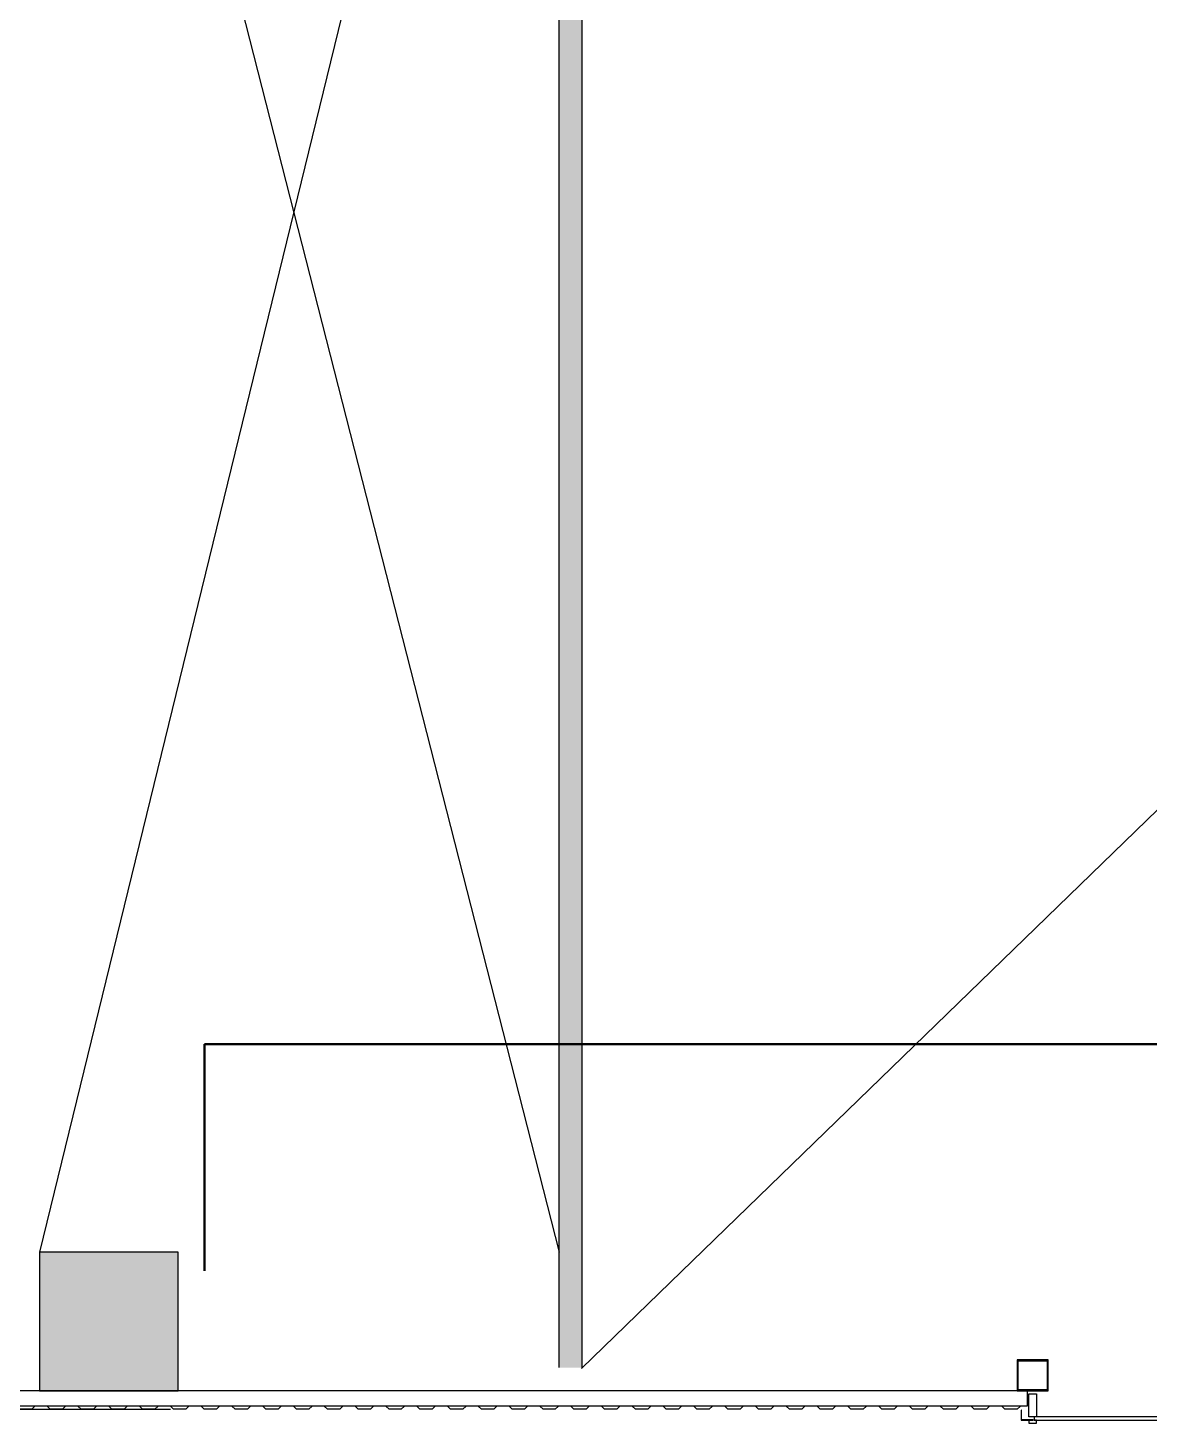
# Model space of a CAD drawing. Header units: centimetres. Extents: x 26200 to 113000, y -600 to 9300.
# Drawn here: x 80188 to 80916, y 1498 to 2403 of the extents above; entities that cross this region are included whole.
import ezdxf

# ---------------------------------------------------------------- set-up
doc = ezdxf.new("R2010")
doc.units = ezdxf.units.CM
for name, color, linetype in [('A-ELEV-03', 8, 'Continuous'), ('A-ELEV-04', 8, 'Continuous'), ('A-GLAZ-FRME', 8, 'Continuous'), ('A-GLAZ-FULL', 8, 'Continuous'), ('A-WALL', 8, 'Continuous'), ('A-WALL-HTCH', 8, 'Continuous'), ('A-WALL-SNWPNL', 8, 'Continuous'), ('A-WALL-STEL', 8, 'Continuous'), ('S-CONC', 5, 'Continuous'), ('S-HTCH', 8, 'Continuous'), ('S-STEL', 3, 'Continuous')]:
    doc.layers.add(name, color=color, linetype=linetype)
doc.layers.add('GEB-BEZUG', color=8, linetype='Continuous', lineweight=50, true_color=0xffff00)

# ---------------------------------------------------------------- blocks, each defined once
blk = doc.blocks.new('*U73')
at = {"layer": 'A-WALL-SNWPNL'}
blk.add_lwpolyline([(50, 1), (42, 1), (40, -1), (32, -1), (30, 1), (22, 1), (20, -1), (12, -1), (10, 1), (2, 1), (0, -1), (-8, -1), (-10, 1), (-18, 1), (-20, -1), (-28, -1), (-30, 1), (-38, 1), (-40, -1), (-48, -1), (-50, 1)], dxfattribs=at)
blk = doc.blocks.new('*U76')
at = {"layer": 'A-WALL-STEL', "color": 0, "linetype": 'ByBlock', "lineweight": -2, "transparency": 16777216}
for p in [(1700, 0), (1800, 0), (1900, 0), (2000, 0), (2100, 0), (2200, 0), (2300, 0)]:
    blk.add_blockref('*U73', p, dxfattribs=at)

msp = doc.modelspace()

# ---------------------------------------------------------------- hatches: boundary and pattern name
at = {"layer": 'A-WALL-HTCH'}
h = msp.add_hatch(dxfattribs=at)
h.set_pattern_fill('DASH', color=256)
h.set_pattern_definition([(0, (74805.6698, 54361.057), (3.175, 3.175), [3.175, -3.175])])
h.paths.add_polyline_path([(80638.36, 2988.62), (80533.36, 2988.62), (80533.36, 1533.62), (80548.36, 1533.62), (80548.36, 2973.62), (80638.36, 2973.62)])
at = {"layer": 'S-HTCH'}
h = msp.add_hatch(dxfattribs=at)
h.set_pattern_fill('ANSI33', color=256)
h.set_pattern_definition([(45, (74805.67, 5721.585), (-4.490128, 4.490128), []), (45, (74810.16, 5721.585), (-4.490128, 4.490128), [3.175, -1.5875])])
h.paths.add_polyline_path([(90995.86, 1518.62), (91085.86, 1518.62), (91085.86, 1608.62), (90995.86, 1608.62)])
h.paths.add_polyline_path([(90995.86, 7218.62), (91085.86, 7218.62), (91085.86, 7308.62), (90995.86, 7308.62)])
h.paths.add_polyline_path([(89195.86, 1518.62), (89285.86, 1518.62), (89285.86, 1608.62), (89195.86, 1608.62)])
h.paths.add_polyline_path([(85595.86, 1518.62), (85685.86, 1518.62), (85685.86, 1608.62), (85595.86, 1608.62)])
h.paths.add_polyline_path([(89195.86, 7218.62), (89285.86, 7218.62), (89285.86, 7308.62), (89195.86, 7308.62)])
h.paths.add_polyline_path([(85595.86, 7218.62), (85685.86, 7218.62), (85685.86, 7308.62), (85595.86, 7308.62)])
h.paths.add_polyline_path([(90995.86, 3418.62), (91085.86, 3418.62), (91085.86, 3508.62), (90995.86, 3508.62)])
h.paths.add_polyline_path([(90995.86, 5318.62), (91085.86, 5318.62), (91085.86, 5408.62), (90995.86, 5408.62)])
h.paths.add_polyline_path([(89195.86, 3418.62), (89285.86, 3418.62), (89285.86, 3508.62), (89195.86, 3508.62)])
h.paths.add_polyline_path([(85595.86, 3418.62), (85685.86, 3418.62), (85685.86, 3508.62), (85595.86, 3508.62)])
h.paths.add_polyline_path([(89195.86, 5318.62), (89285.86, 5318.62), (89285.86, 5408.62), (89195.86, 5408.62)])
h.paths.add_polyline_path([(85595.86, 5318.62), (85685.86, 5318.62), (85685.86, 5408.62), (85595.86, 5408.62)])
h.paths.add_polyline_path([(96395.86, 3418.62), (96485.86, 3418.62), (96485.86, 3508.62), (96395.86, 3508.62)])
h.paths.add_polyline_path([(96395.86, 5318.62), (96485.86, 5318.62), (96485.86, 5408.62), (96395.86, 5408.62)])
h.paths.add_polyline_path([(94595.86, 3418.62), (94685.86, 3418.62), (94685.86, 3508.62), (94595.86, 3508.62)])
h.paths.add_polyline_path([(94595.86, 5318.62), (94685.86, 5318.62), (94685.86, 5408.62), (94595.86, 5408.62)])
h.paths.add_polyline_path([(92795.86, 3418.62), (92885.86, 3418.62), (92885.86, 3508.62), (92795.86, 3508.62)])
h.paths.add_polyline_path([(92795.86, 5318.62), (92885.86, 5318.62), (92885.86, 5408.62), (92795.86, 5408.62)])
h.paths.add_polyline_path([(89095.86, 3418.62), (89185.86, 3418.62), (89185.86, 3508.62), (89095.86, 3508.62)])
h.paths.add_polyline_path([(89095.86, 5318.62), (89185.86, 5318.62), (89185.86, 5408.62), (89095.86, 5408.62)])
h.paths.add_polyline_path([(87395.86, 3418.62), (87485.86, 3418.62), (87485.86, 3508.62), (87395.86, 3508.62)])
h.paths.add_polyline_path([(87395.86, 5318.62), (87485.86, 5318.62), (87485.86, 5408.62), (87395.86, 5408.62)])
h.paths.add_polyline_path([(83795.86, 3418.62), (83885.86, 3418.62), (83885.86, 3508.62), (83795.86, 3508.62)])
h.paths.add_polyline_path([(83795.86, 5318.62), (83885.86, 5318.62), (83885.86, 5408.62), (83795.86, 5408.62)])
h.paths.add_polyline_path([(81995.86, 3418.62), (82085.86, 3418.62), (82085.86, 3508.62), (81995.86, 3508.62)])
h.paths.add_polyline_path([(81995.86, 5318.62), (82085.86, 5318.62), (82085.86, 5408.62), (81995.86, 5408.62)])
h.paths.add_polyline_path([(80195.86, 3418.62), (80285.86, 3418.62), (80285.86, 3508.62), (80195.86, 3508.62)])
h.paths.add_polyline_path([(80195.86, 5318.62), (80285.86, 5318.62), (80285.86, 5408.62), (80195.86, 5408.62)])
h.paths.add_polyline_path([(98195.86, 5318.62), (98285.86, 5318.62), (98285.86, 5408.62), (98195.86, 5408.62)])
h.paths.add_polyline_path([(98195.86, 3418.62), (98285.86, 3418.62), (98285.86, 3508.62), (98195.86, 3508.62)])
h.paths.add_polyline_path([(98195.86, 1518.62), (98285.86, 1518.62), (98285.86, 1608.62), (98195.86, 1608.62)])
h.paths.add_polyline_path([(96395.86, 1518.62), (96485.86, 1518.62), (96485.86, 1608.62), (96395.86, 1608.62)])
h.paths.add_polyline_path([(94595.86, 1518.62), (94685.86, 1518.62), (94685.86, 1608.62), (94595.86, 1608.62)])
h.paths.add_polyline_path([(92795.86, 1518.62), (92885.86, 1518.62), (92885.86, 1608.62), (92795.86, 1608.62)])
h.paths.add_polyline_path([(89095.86, 1518.62), (89185.86, 1518.62), (89185.86, 1608.62), (89095.86, 1608.62)])
h.paths.add_polyline_path([(87395.86, 1518.62), (87485.86, 1518.62), (87485.86, 1608.62), (87395.86, 1608.62)])
h.paths.add_polyline_path([(83795.86, 1518.62), (83885.86, 1518.62), (83885.86, 1608.62), (83795.86, 1608.62)])
h.paths.add_polyline_path([(81995.86, 1518.62), (82085.86, 1518.62), (82085.86, 1608.62), (81995.86, 1608.62)])
h.paths.add_polyline_path([(80195.86, 1518.62), (80285.86, 1518.62), (80285.86, 1608.62), (80195.86, 1608.62)])
h.paths.add_polyline_path([(98195.86, 7218.62), (98285.86, 7218.62), (98285.86, 7308.62), (98195.86, 7308.62)])
h.paths.add_polyline_path([(96395.86, 7218.62), (96485.86, 7218.62), (96485.86, 7308.62), (96395.86, 7308.62)])
h.paths.add_polyline_path([(94595.86, 7218.62), (94685.86, 7218.62), (94685.86, 7308.62), (94595.86, 7308.62)])
h.paths.add_polyline_path([(92795.86, 7218.62), (92885.86, 7218.62), (92885.86, 7308.62), (92795.86, 7308.62)])
h.paths.add_polyline_path([(89095.86, 7218.62), (89185.86, 7218.62), (89185.86, 7308.62), (89095.86, 7308.62)])
h.paths.add_polyline_path([(87395.86, 7218.62), (87485.86, 7218.62), (87485.86, 7308.62), (87395.86, 7308.62)])
h.paths.add_polyline_path([(83795.86, 7218.62), (83885.86, 7218.62), (83885.86, 7308.62), (83795.86, 7308.62)])
h.paths.add_polyline_path([(81995.86, 7218.62), (82085.86, 7218.62), (82085.86, 7308.62), (81995.86, 7308.62)])
h.paths.add_polyline_path([(80195.86, 7218.62), (80285.86, 7218.62), (80285.86, 7308.62), (80195.86, 7308.62)])

# ---------------------------------------------------------------- linework, layer by layer
at = {"layer": 'A-ELEV-03'}
for p, q in [((80837.36, 1508.59), (78400.86, 1508.59)), ((80085.86, 1506.62), (80280.86, 1506.62))]:
    msp.add_line(p, q, dxfattribs=at)
at = {"layer": 'A-ELEV-03', "elevation": 0}
msp.add_lwpolyline([(80837.36, 1518.59), (80837.36, 1508.59)], dxfattribs=at)
at = {"layer": 'A-ELEV-04'}
msp.add_line((80547.86, 1533.12), (82033.36, 2973.62), dxfattribs=at)
for points in [[(80180.86, 2988.62), (80533.36, 1608.62)], [(80533.36, 2988.62), (80195.86, 1608.62)]]:
    msp.add_lwpolyline(points, dxfattribs=at)
at = {"layer": 'A-GLAZ-FRME', "elevation": 0}
for points in [[(80843.36, 1501.59), (80838.36, 1501.59), (80838.36, 1516.59), (80843.36, 1516.59)], [(80838.36, 1497.59), (80843.36, 1497.59), (80843.36, 1499.59), (80838.36, 1499.59)]]:
    msp.add_lwpolyline(points, close=True, dxfattribs=at)
at = {"layer": 'A-GLAZ-FULL', "elevation": 0}
msp.add_lwpolyline([(80841.86, 1499.59), (80939.86, 1499.59), (80939.86, 1501.59), (80841.86, 1501.59)], close=True, dxfattribs=at)
at = {"layer": 'A-WALL'}
for points in [[(80533.36, 1533.62), (80533.36, 2988.62), (80638.36, 2988.62)], [(80548.36, 1533.62), (80548.36, 2973.62), (80638.36, 2973.62)]]:
    msp.add_lwpolyline(points, dxfattribs=at)
at = {"layer": 'A-WALL-SNWPNL'}
msp.add_line((80837.36, 1518.59), (78400.86, 1518.59), dxfattribs=at)
msp.add_lwpolyline([(80837.36, 1508.59), (80832.86, 1508.59), (80830.86, 1506.59), (80822.86, 1506.59), (80820.86, 1508.59), (80812.86, 1508.59), (80810.86, 1506.59), (80802.86, 1506.59), (80800.86, 1508.59)], dxfattribs=at)
at = {"layer": 'A-WALL-SNWPNL', "elevation": 0}
msp.add_lwpolyline([(80833.36, 1506.09), (80833.36, 1499.59), (80838.36, 1499.59), (80840.86, 1499.59), (80840.86, 1499.79), (80838.36, 1499.79), (80833.56, 1499.79), (80833.56, 1506.09)], close=True, dxfattribs=at)
at = {"layer": 'GEB-BEZUG'}
msp.add_line((80303.02, 1596.47), (80303.02, 1743.62), dxfattribs=at)
msp.add_lwpolyline([(85450.08, 1743.62), (80303.02, 1743.62)], dxfattribs=at)
at = {"layer": 'S-CONC'}
msp.add_lwpolyline([(80195.86, 1518.62), (80285.86, 1518.62), (80285.86, 1608.62), (80195.86, 1608.62)], close=True, dxfattribs=at)
msp.add_lwpolyline([(80195.86, 1518.62), (80285.86, 1518.62), (80285.86, 1608.62), (80195.86, 1608.62)], close=True, dxfattribs=at)
at = {"layer": 'S-STEL', "elevation": 0}
for points in [[(80830.86, 1518.59), (80850.86, 1518.59), (80850.86, 1538.59), (80830.86, 1538.59)], [(80831.46, 1537.99), (80850.26, 1537.99), (80850.26, 1519.19), (80831.46, 1519.19)]]:
    msp.add_lwpolyline(points, close=True, dxfattribs=at)

# ---------------------------------------------------------------- block references
at = {"layer": 'A-WALL-STEL'}
msp.add_blockref('*U76', (78450.86, 1507.59), dxfattribs=at)

doc.saveas('drawing.dxf')
